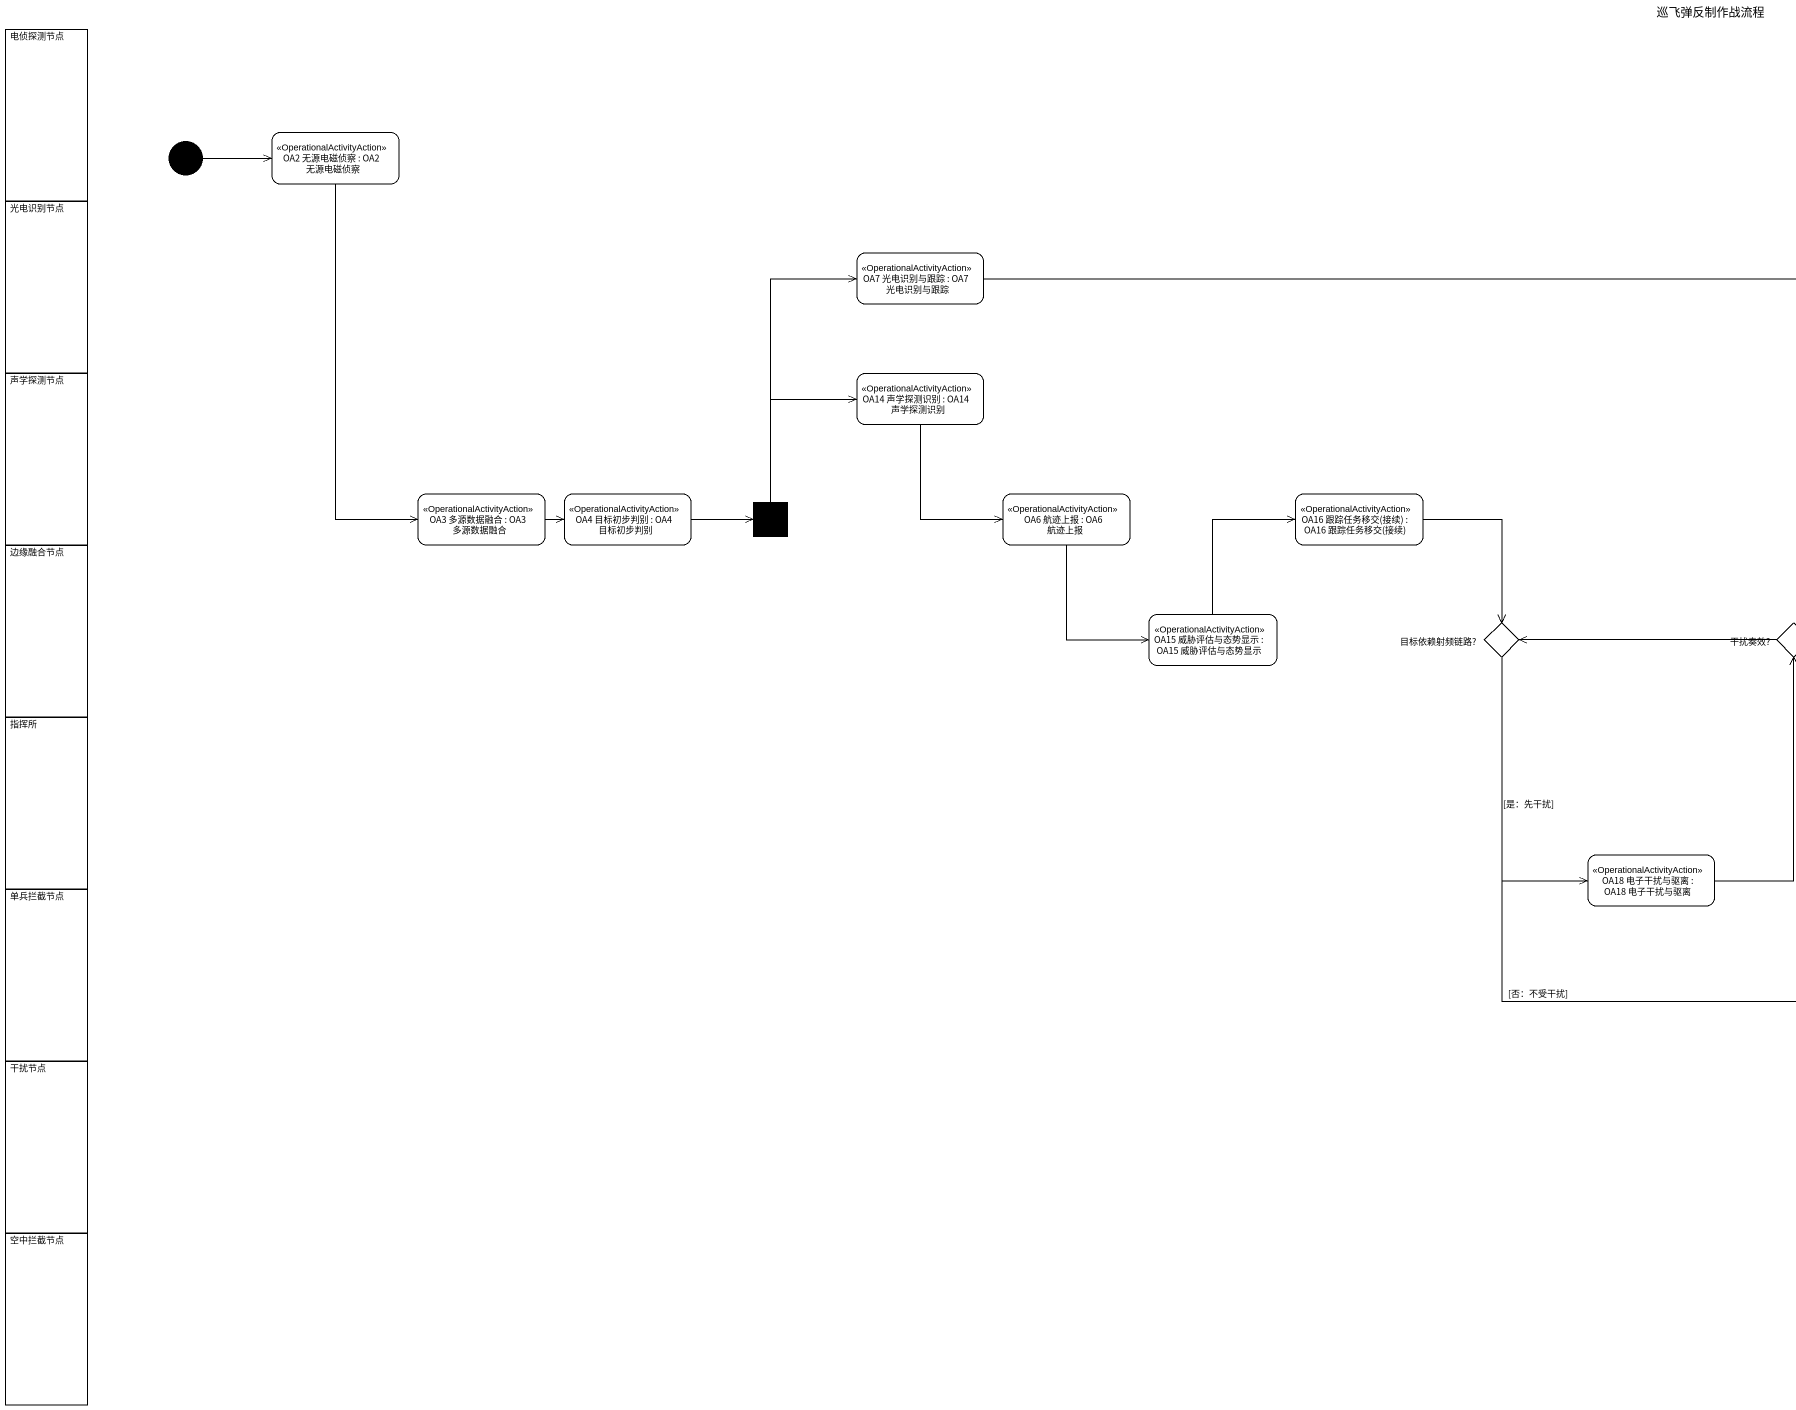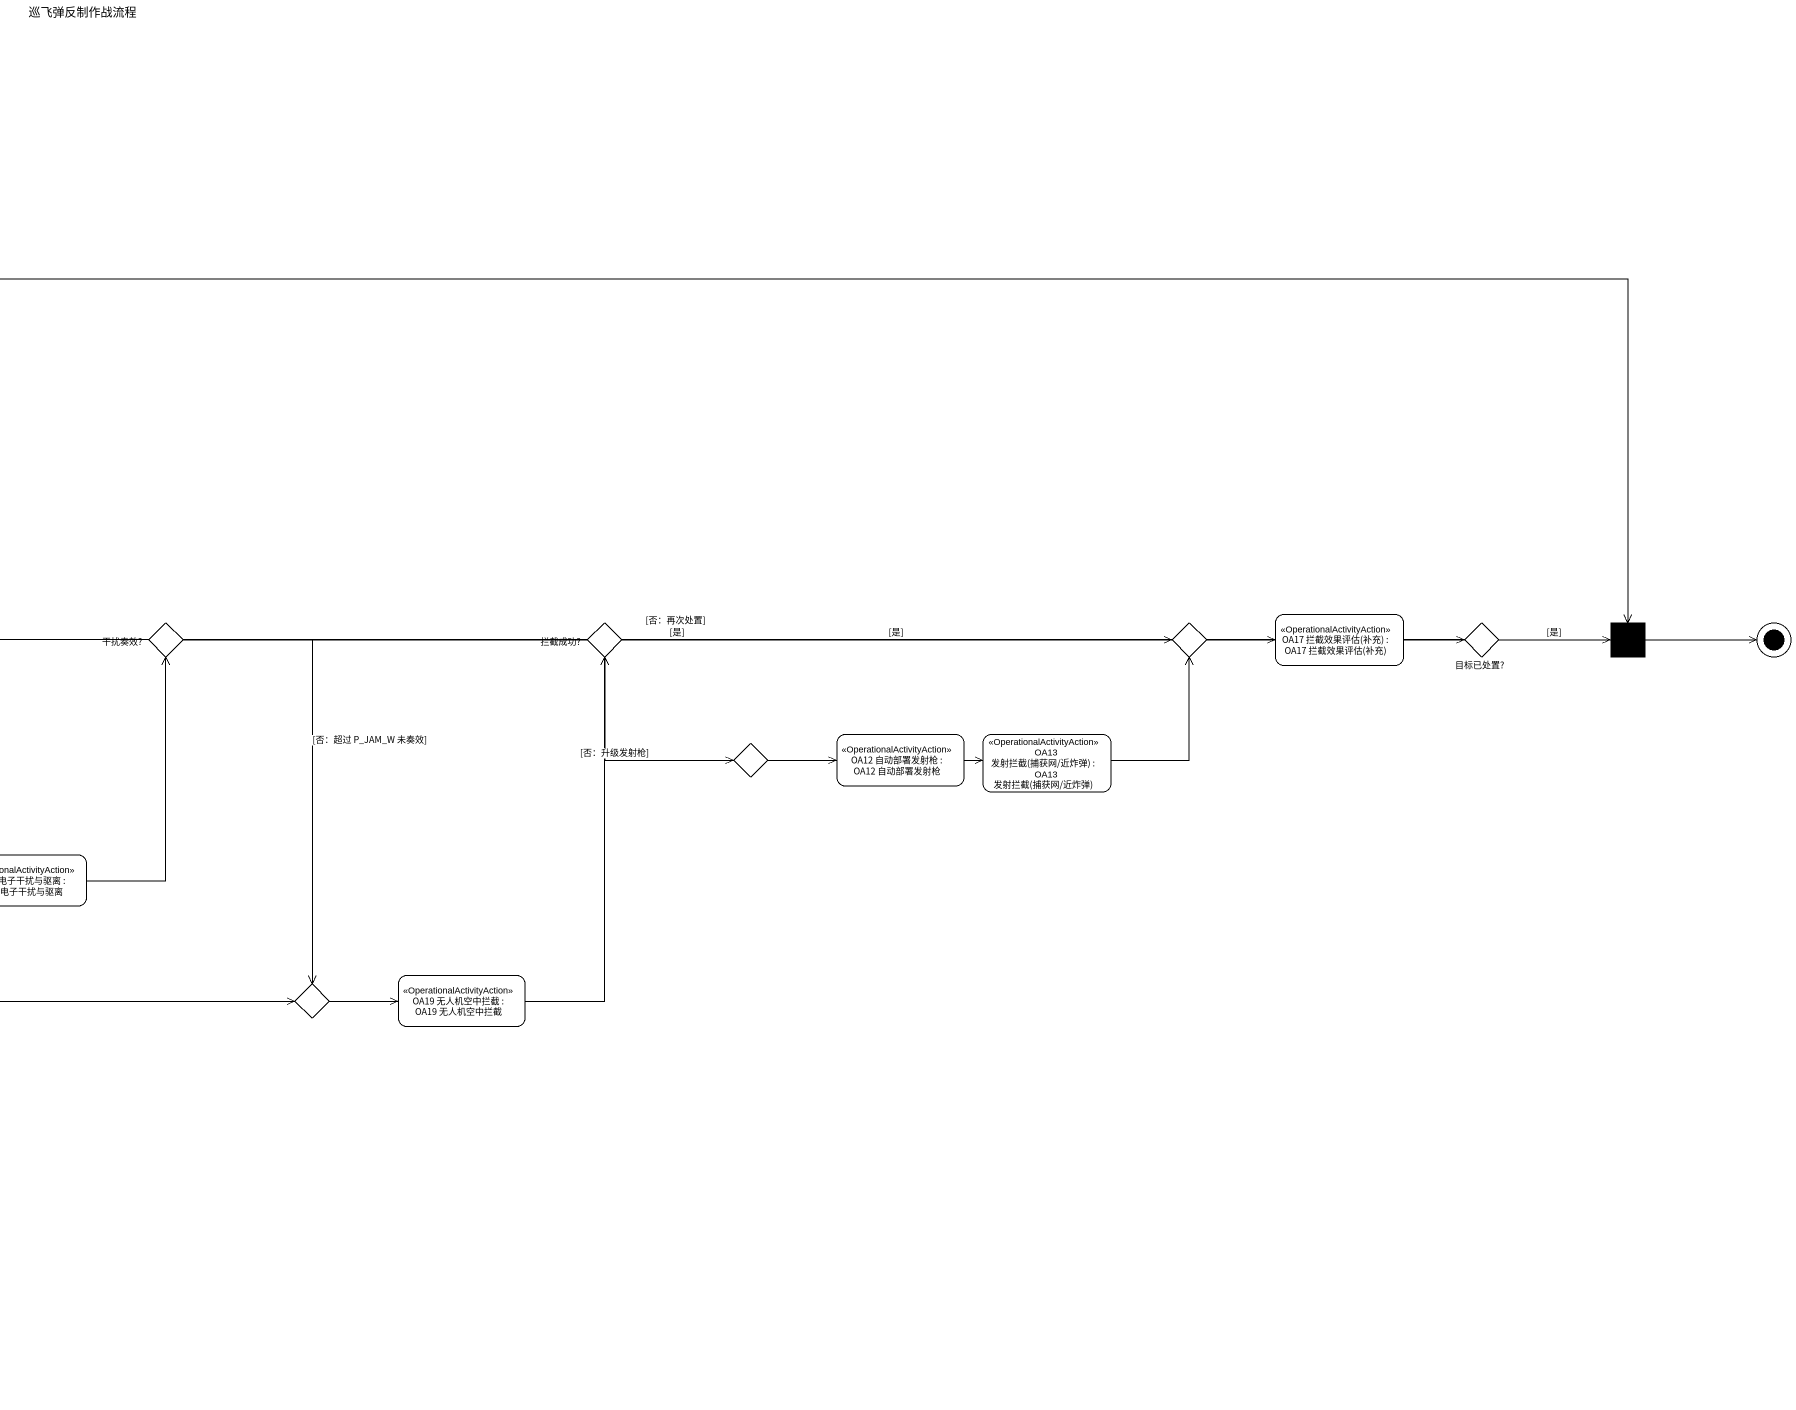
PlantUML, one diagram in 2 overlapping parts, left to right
@startuml
title 巡飞弹反制作战流程
hide empty description
state 电侦探测节点 <<partition>>
state "OA2 无源电磁侦察 : OA2 无源电磁侦察" as OA2_无源电磁侦察 <<OperationalActivityAction>>
state 光电识别节点 <<partition>>
state "OA7 光电识别与跟踪 : OA7 光电识别与跟踪" as OA7_光电识别与跟踪 <<OperationalActivityAction>>
state 声学探测节点 <<partition>>
state "OA14 声学探测识别 : OA14 声学探测识别" as OA14_声学探测识别 <<OperationalActivityAction>>
state "OA3 多源数据融合 : OA3 多源数据融合" as OA3_多源数据融合 <<OperationalActivityAction>>
state "OA4 目标初步判别 : OA4 目标初步判别" as OA4_目标初步判别 <<OperationalActivityAction>>
state fork1 <<fork>>
state "OA6 航迹上报 : OA6 航迹上报" as OA6_航迹上报 <<OperationalActivityAction>>
state "OA16 跟踪任务移交(接续) : OA16 跟踪任务移交(接续)" as OA16_跟踪任务移交_接续 <<OperationalActivityAction>>
state 边缘融合节点 <<partition>>
state "OA15 威胁评估与态势显示 : OA15 威胁评估与态势显示" as OA15_威胁评估与态势显示 <<OperationalActivityAction>>
state "目标依赖射频链路?" as 目标依赖射频链路 <<choice>>
state "干扰奏效?" as 干扰奏效 <<choice>>
state "拦截成功?" as 拦截成功 <<choice>>
state choice1 <<choice>>
state "OA17 拦截效果评估(补充) : OA17 拦截效果评估(补充)" as OA17_拦截效果评估_补充 <<OperationalActivityAction>>
state "目标已处置?" as 目标已处置 <<choice>>
state fork2 <<join>>
state 指挥所 <<partition>>
state "OA12 自动部署发射枪 : OA12 自动部署发射枪" as OA12_自动部署发射枪 <<OperationalActivityAction>>
state "OA13 发射拦截(捕获网/近炸弹) : OA13 发射拦截(捕获网/近炸弹)" as OA13_发射拦截_捕获网_近炸弹 <<OperationalActivityAction>>
state choice2 <<choice>>
state "OA18 电子干扰与驱离 : OA18 电子干扰与驱离" as OA18_电子干扰与驱离 <<OperationalActivityAction>>
state 单兵拦截节点 <<partition>>
state choice3 <<choice>>
state "OA19 无人机空中拦截 : OA19 无人机空中拦截" as OA19_无人机空中拦截 <<OperationalActivityAction>>
state 干扰节点 <<partition>>
state 空中拦截节点 <<partition>>
[*] -right-> OA2_无源电磁侦察
OA2_无源电磁侦察 --> OA3_多源数据融合
OA7_光电识别与跟踪 -right-> fork2
OA14_声学探测识别 --> OA6_航迹上报
OA3_多源数据融合 -right-> OA4_目标初步判别
OA4_目标初步判别 -right-> fork1
fork1 -up-> OA7_光电识别与跟踪
fork1 -up-> OA14_声学探测识别
OA6_航迹上报 --> OA15_威胁评估与态势显示
OA16_跟踪任务移交_接续 --> 目标依赖射频链路
OA15_威胁评估与态势显示 -up-> OA16_跟踪任务移交_接续
目标依赖射频链路 --> OA18_电子干扰与驱离 : [是：先干扰]
目标依赖射频链路 --> choice3 : [否：不受干扰]
干扰奏效 -right-> choice1 : [是]
干扰奏效 --> choice3 : [否：超过 P_JAM_W 未奏效]
拦截成功 -right-> choice1 : [是]
拦截成功 --> choice2 : [否：升级发射枪]
choice1 -right-> OA17_拦截效果评估_补充
OA17_拦截效果评估_补充 -right-> 目标已处置
目标已处置 -left-> 目标依赖射频链路 : [否：再次处置]
目标已处置 -right-> fork2 : [是]
OA12_自动部署发射枪 -right-> OA13_发射拦截_捕获网_近炸弹
OA13_发射拦截_捕获网_近炸弹 -up-> choice1
choice2 -right-> OA12_自动部署发射枪
OA18_电子干扰与驱离 -up-> 干扰奏效
choice3 -right-> OA19_无人机空中拦截
OA19_无人机空中拦截 -up-> 拦截成功
fork2 -right-> [*]
@enduml
